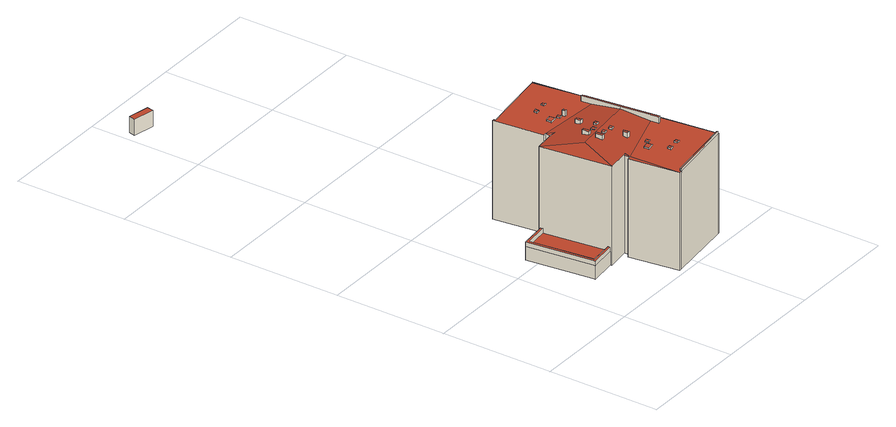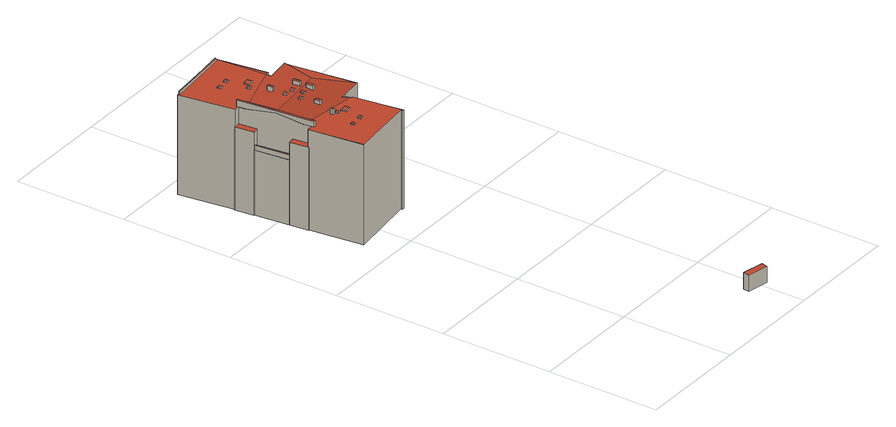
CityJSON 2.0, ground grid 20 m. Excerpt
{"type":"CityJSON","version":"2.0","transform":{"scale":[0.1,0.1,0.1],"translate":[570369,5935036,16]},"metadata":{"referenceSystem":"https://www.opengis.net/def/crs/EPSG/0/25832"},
"CityObjects":{
"building1":{"type":"Building","attributes":{"Grundfläche 2D":"516.521231","Grundhöhe NN":"16.393"},"children":["building1-1","building1-2","building1-3","building1-4","building1-5","building1-6","building1-7","building1-8","building1-9","building1-10","building1-11","building1-12","building1-13","building1-14","building1-15","building1-16","building1-17","building1-18","building1-19","building1-20","building1-21"],"geometry":[{"type":"Solid","lod":"3","boundaries":[[[[0,1,2]],[[1,0,3,4,5,6,7,8,9,10,11,12]],[[8,13,14]],[[15,16,17,18,19]],[[18,20,21,10,9,8,14,22,19]],[[23,24,25]],[[26,27,28]],[[29,30,21,20,18,17,31,23,26]],[[32,33,34,35,30,29,26,28,36,37,38]],[[23,25,26]],[[39,40,41,42,43,44]],[[45,46,47,48,49,50,51]],[[52,53,54,55,56,57,58,59]],[[60,61,62,63,64,65]],[[23,31,24]],[[13,22,14]],[[58,57,66,67]],[[59,58,67,68]],[[39,54,53,52,59,68,69,41,40]],[[4,3,0,2,70,71]],[[6,5,72,73]],[[5,4,71,72]],[[7,6,73,74]],[[8,7,74,75]],[[13,8,75,76]],[[22,13,76,77,19]],[[46,45,78,79,17,16,15,19,77,80,48,47]],[[24,31,17,79,81]],[[26,25,24,81,82]],[[27,26,82,83]],[[36,28,27,83,84]],[[37,36,84,85]],[[38,37,85,86]],[[32,38,86,87]],[[34,33,32,87,66,57,56]],[[34,56,55,35]],[[54,39,44,62,61,11,10,21,30,35,55]],[[11,61,60,12]],[[88,70,2,1,12,60,65]],[[42,89,90,63,62,44,43]],[[64,63,90,91]],[[65,64,91,88]],[[42,41,69,89]],[[49,48,80,92]],[[93,51,50,49,92,94]],[[45,51,93,78]],[[86,85,84,83,82,81,79,78,93,94,92,80,77,76,75,74,73,72,71,70,88,91,90,89,69,68,67,66,87]]]],"semantics":{"surfaces":[{"type":"RoofSurface"},{"type":"WallSurface"},{"type":"GroundSurface"}],"values":[[0,0,0,0,0,0,0,0,0,0,0,0,0,0,1,1,1,1,1,1,1,1,1,1,1,1,1,1,1,1,1,1,1,1,1,1,1,1,1,1,1,1,1,1,1,1,2]]}}]},
"building1-1":{"type":"BuildingInstallation","parents":["building1"],"geometry":[{"type":"MultiSurface","lod":"3","boundaries":[[[95,96,97,98]],[[98,97,99,100]],[[95,98,100,101]],[[96,95,101,102]],[[97,96,102,99]]],"semantics":{"surfaces":[{"type":"RoofSurface"},{"type":"WallSurface"}],"values":[0,1,1,1,1]}}]},
"building1-2":{"type":"BuildingInstallation","parents":["building1"],"geometry":[{"type":"MultiSurface","lod":"3","boundaries":[[[103,104,105,106]],[[106,105,107,108]],[[103,106,108,109]],[[104,103,109,110]],[[105,104,110,107]]],"semantics":{"surfaces":[{"type":"RoofSurface"},{"type":"WallSurface"}],"values":[0,1,1,1,1]}}]},
"building1-3":{"type":"BuildingInstallation","parents":["building1"],"geometry":[{"type":"MultiSurface","lod":"3","boundaries":[[[111,112,113,114]],[[115,116,112,111]],[[116,117,113,112]],[[117,118,114,113]],[[118,115,111,114]]],"semantics":{"surfaces":[{"type":"RoofSurface"},{"type":"WallSurface"}],"values":[0,1,1,1,1]}}]},
"building1-4":{"type":"BuildingInstallation","parents":["building1"],"geometry":[{"type":"MultiSurface","lod":"3","boundaries":[[[119,120,121,122]],[[119,122,123,124]],[[125,123,122,121]],[[120,119,124,126]],[[126,125,121,120]]],"semantics":{"surfaces":[{"type":"RoofSurface"},{"type":"WallSurface"}],"values":[0,1,1,1,1]}}]},
"building1-5":{"type":"BuildingInstallation","parents":["building1"],"geometry":[{"type":"MultiSurface","lod":"3","boundaries":[[[127,128,129,130,131,132,133,134]],[[130,129,128,135,136]],[[131,130,136,37]],[[133,132,131,37,38,127,134]],[[38,135,128,127]]],"semantics":{"surfaces":[{"type":"RoofSurface"},{"type":"WallSurface"}],"values":[0,1,1,1,1]}}]},
"building1-6":{"type":"BuildingInstallation","parents":["building1"],"geometry":[{"type":"MultiSurface","lod":"3","boundaries":[[[137,138,139,140]],[[138,137,141,142]],[[139,138,142,143]],[[140,139,143,144]],[[137,140,144,141]]],"semantics":{"surfaces":[{"type":"RoofSurface"},{"type":"WallSurface"}],"values":[0,1,1,1,1]}}]},
"building1-7":{"type":"BuildingInstallation","parents":["building1"],"geometry":[{"type":"MultiSurface","lod":"3","boundaries":[[[145,146,147,148]],[[145,148,149,150]],[[146,145,150,151]],[[148,147,152,149]],[[147,146,151,152]]],"semantics":{"surfaces":[{"type":"RoofSurface"},{"type":"WallSurface"}],"values":[0,1,1,1,1]}}]},
"building1-8":{"type":"BuildingInstallation","parents":["building1"],"geometry":[{"type":"MultiSurface","lod":"3","boundaries":[[[153,154,155,156]],[[156,155,157,158]],[[158,159,153,156]],[[159,160,154,153]],[[155,154,160,157]]],"semantics":{"surfaces":[{"type":"RoofSurface"},{"type":"WallSurface"}],"values":[0,1,1,1,1]}}]},
"building1-9":{"type":"BuildingInstallation","parents":["building1"],"geometry":[{"type":"MultiSurface","lod":"3","boundaries":[[[161,162,163,164]],[[164,163,165,166]],[[161,164,166,167]],[[167,168,162,161]],[[168,165,163,162]]],"semantics":{"surfaces":[{"type":"RoofSurface"},{"type":"WallSurface"}],"values":[0,1,1,1,1]}}]},
"building1-10":{"type":"BuildingInstallation","parents":["building1"],"geometry":[{"type":"MultiSurface","lod":"3","boundaries":[[[169,170,171,172]],[[170,169,173,174]],[[172,171,175,176]],[[169,172,176,173]],[[171,170,174,175]]],"semantics":{"surfaces":[{"type":"RoofSurface"},{"type":"WallSurface"}],"values":[0,1,1,1,1]}}]},
"building1-11":{"type":"BuildingInstallation","parents":["building1"],"geometry":[{"type":"MultiSurface","lod":"3","boundaries":[[[177,178,179,180]],[[180,179,181,182]],[[177,180,182,183]],[[178,177,183,184]],[[179,178,184,181]]],"semantics":{"surfaces":[{"type":"RoofSurface"},{"type":"WallSurface"}],"values":[0,1,1,1,1]}}]},
"building1-12":{"type":"BuildingInstallation","parents":["building1"],"geometry":[{"type":"MultiSurface","lod":"3","boundaries":[[[185,186,187,188,189,190,191,192,193,194,195]],[[186,185,196,197]],[[9,20,189,188,187,186,197,198]],[[199,29,200,201,193,192,191,190,189,20]],[[194,193,201,202]],[[196,185,195,194,202,35,30,21,10,11]]],"semantics":{"surfaces":[{"type":"RoofSurface"},{"type":"WallSurface"}],"values":[0,1,1,1,1,1]}}]},
"building1-13":{"type":"BuildingInstallation","parents":["building1"],"geometry":[{"type":"MultiSurface","lod":"3","boundaries":[[[203,204,205,206]],[[206,205,207,208]],[[203,206,208,209]],[[204,203,209,210]],[[205,204,210,207]]],"semantics":{"surfaces":[{"type":"RoofSurface"},{"type":"WallSurface"}],"values":[0,1,1,1,1]}}]},
"building1-14":{"type":"BuildingInstallation","parents":["building1"],"geometry":[{"type":"MultiSurface","lod":"3","boundaries":[[[211,212,213,214]],[[214,213,215,216]],[[211,214,216,217]],[[212,211,217,218]],[[213,212,218,215]]],"semantics":{"surfaces":[{"type":"RoofSurface"},{"type":"WallSurface"}],"values":[0,1,1,1,1]}}]},
"building1-15":{"type":"BuildingInstallation","parents":["building1"],"geometry":[{"type":"MultiSurface","lod":"3","boundaries":[[[219,220,221,222]],[[222,221,223,224]],[[219,222,224,225]],[[220,219,225,226]],[[221,220,226,223]]],"semantics":{"surfaces":[{"type":"RoofSurface"},{"type":"WallSurface"}],"values":[0,1,1,1,1]}}]},
"building1-16":{"type":"BuildingInstallation","parents":["building1"],"geometry":[{"type":"MultiSurface","lod":"3","boundaries":[[[227,228,229,230]],[[230,229,231,232]],[[227,230,232,233]],[[228,227,233,234]],[[229,228,234,231]]],"semantics":{"surfaces":[{"type":"RoofSurface"},{"type":"WallSurface"}],"values":[0,1,1,1,1]}}]},
"building1-17":{"type":"BuildingInstallation","parents":["building1"],"geometry":[{"type":"MultiSurface","lod":"3","boundaries":[[[235,236,237,238,239]],[[237,236,240,241]],[[238,237,241,242]],[[239,238,242,243]],[[240,236,235,239,243,244]]],"semantics":{"surfaces":[{"type":"RoofSurface"},{"type":"WallSurface"}],"values":[0,1,1,1,1]}}]},
"building1-18":{"type":"BuildingInstallation","parents":["building1"],"geometry":[{"type":"MultiSurface","lod":"3","boundaries":[[[245,246,247,248]],[[249,250,248,247]],[[245,248,250,251]],[[251,252,246,245]],[[247,246,252,249]]],"semantics":{"surfaces":[{"type":"RoofSurface"},{"type":"WallSurface"}],"values":[0,1,1,1,1]}}]},
"building1-19":{"type":"BuildingInstallation","parents":["building1"],"geometry":[{"type":"MultiSurface","lod":"3","boundaries":[[[253,254,255,256]],[[256,255,257,258]],[[253,256,258,259]],[[254,253,259,260]],[[255,254,260,257]]],"semantics":{"surfaces":[{"type":"RoofSurface"},{"type":"WallSurface"}],"values":[0,1,1,1,1]}}]},
"building1-20":{"type":"BuildingInstallation","parents":["building1"],"geometry":[{"type":"MultiSurface","lod":"3","boundaries":[[[261,262,263,264]],[[264,263,43,40]],[[41,261,264,40]],[[41,42,262,261]],[[43,263,262,42]]],"semantics":{"surfaces":[{"type":"RoofSurface"},{"type":"WallSurface"}],"values":[0,1,1,1,1]}}]},
"building1-21":{"type":"BuildingInstallation","parents":["building1"],"geometry":[{"type":"MultiSurface","lod":"3","boundaries":[[[265,266,267,268,269,270,271,272,273]],[[49,268,267,48]],[[49,50,51,270,269,268]],[[51,45,271,270]],[[46,272,271,45]],[[46,274,273,272]],[[265,273,274,275]],[[275,47,266,265]],[[48,267,266,47]]],"semantics":{"surfaces":[{"type":"RoofSurface"},{"type":"WallSurface"}],"values":[0,1,1,1,1,1,1,1,1]}}]},
"building2":{"type":"Building","attributes":{"Grundfläche 2D":"4.704808","Grundhöhe NN":"17.473"},"geometry":[{"type":"Solid","lod":"3","boundaries":[[[[276,277,278,279]],[[280,281,279,278]],[[281,282,276,279]],[[282,283,277,276]],[[283,280,278,277]],[[283,282,281,280]]]],"semantics":{"surfaces":[{"type":"RoofSurface"},{"type":"WallSurface"},{"type":"GroundSurface"}],"values":[[0,1,1,1,1,2]]}}]}
},
"vertices":[
[250,347,184],[263,252,184],[252,347,184],[189,339,183],[130,332,181],[130,335,181],[126,335,181],[137,246,180],[141,246,181],[250,235,184],[254,235,184],[252,249,184],[263,250,184],[142,235,179],[150,234,182],[102,228,182],[117,107,182],[117,104,182],[141,171,190],[102,231,182],[255,185,190],[259,186,190],[142,235,182],[160,109,182],[158,109,180],[159,99,180],[159,99,181],[152,98,180],[164,11,180],[262,132,183],[266,133,183],[158,109,182],[291,24,183],[278,123,184],[278,124,184],[267,122,183],[164,9,180],[169,9,180],[288,24,183],[263,155,121],[272,156,121],[274,156,121],[267,218,121],[265,218,121],[256,217,121],[117,107,28],[117,111,28],[103,224,28],[102,228,28],[54,223,28],[68,106,28],[68,101,28],[274,156,153],[272,156,153],[263,155,153],[267,122,153],[278,124,153],[278,123,153],[279,123,153],[275,157,153],[263,250,153],[252,249,153],[256,217,153],[268,218,153],[264,252,153],[263,252,153],[278,123,4],[279,123,4],[275,157,4],[274,156,4],[252,347,4],[130,332,4],[130,335,4],[126,335,4],[137,246,4],[141,246,4],[142,235,4],[102,231,4],[117,107,4],[117,104,4],[102,228,4],[158,109,4],[159,99,4],[152,98,4],[164,9,4],[169,9,4],[288,24,4],[291,24,4],[263,252,4],[267,218,4],[268,218,4],[264,252,4],[54,223,4],[68,101,4],[68,106,4],
[189,213,192],[194,213,192],[192,223,192],[188,223,192],[192,223,184],[188,223,184],[189,213,186],[194,213,186],
[193,87,184],[204,88,184],[203,98,184],[192,96,184],[203,98,182],[192,96,181],[193,87,181],[204,88,182],
[188,258,184],[189,252,184],[195,253,184],[194,259,184],[188,258,182],[189,252,182],[195,253,182],[194,259,182],
[202,188,191],[202,194,191],[196,194,191],[196,188,191],[196,188,189],[202,188,189],[196,194,188],[202,194,188],
[288,24,188],[287,26,188],[246,21,186],[169,12,184],[169,9,184],[207,14,185],[242,18,186],[246,19,186],[287,26,183],[169,12,180],
[231,67,184],[232,61,184],[238,61,184],[237,67,184],[231,67,182],[232,61,182],[238,61,182],[237,67,182],
[207,98,184],[213,99,184],[212,105,184],[206,104,184],[206,104,182],[207,98,182],[213,99,182],[212,105,182],
[199,161,191],[205,162,191],[204,168,191],[198,167,191],[204,168,189],[198,167,189],[199,161,188],[205,162,188],
[183,163,191],[189,164,191],[188,170,191],[182,169,191],[188,170,189],[182,169,189],[183,163,189],[189,164,188],
[188,291,184],[188,297,184],[182,296,184],[182,290,184],[188,291,182],[188,297,182],[182,296,182],[182,290,182],
[166,156,196],[170,156,196],[169,169,196],[165,168,196],[169,169,189],[165,168,189],[166,156,188],[170,156,188],
[251,253,194],[248,253,194],[248,248,194],[250,235,194],[255,185,194],[262,133,194],[262,132,194],[263,122,194],[263,117,194],[267,118,194],[252,249,194],[251,253,184],[248,253,184],[248,248,184],[262,133,183],[263,122,183],[263,117,183],[267,118,183],
[163,179,196],[168,180,196],[167,192,196],[162,192,196],[167,192,188],[162,192,188],[163,179,190],[168,180,190],
[198,131,193],[203,131,193],[202,141,193],[198,140,193],[202,141,185],[198,140,185],[198,131,184],[203,131,184],
[211,293,184],[210,299,184],[205,299,184],[205,293,184],[205,299,183],[205,293,183],[211,293,183],[210,299,183],
[172,256,184],[184,257,184],[183,267,184],[172,265,184],[183,267,182],[172,265,182],[172,256,181],[184,257,182],
[202,253,192],[202,254,192],[198,254,192],[198,249,192],[202,249,192],[202,254,182],[198,254,182],[198,249,182],[202,249,182],[202,253,182],
[180,188,191],[181,181,191],[187,182,191],[186,188,191],[187,182,190],[186,188,189],[180,188,189],[181,181,190],
[211,65,184],[211,58,184],[217,59,184],[216,65,184],[217,59,182],[216,65,182],[211,65,181],[211,58,181],
[274,156,130],[267,218,130],[265,218,130],[272,156,130],
[60,219,36],[103,224,36],[102,228,36],[54,223,36],[68,106,36],[68,101,36],[117,107,36],[117,111,36],[73,106,36],[73,106,28],[60,219,28],
[40,913,44],[42,925,44],[4,933,44],[1,921,44],[4,933,15],[1,921,15],[40,913,15],[42,925,15]
]}
